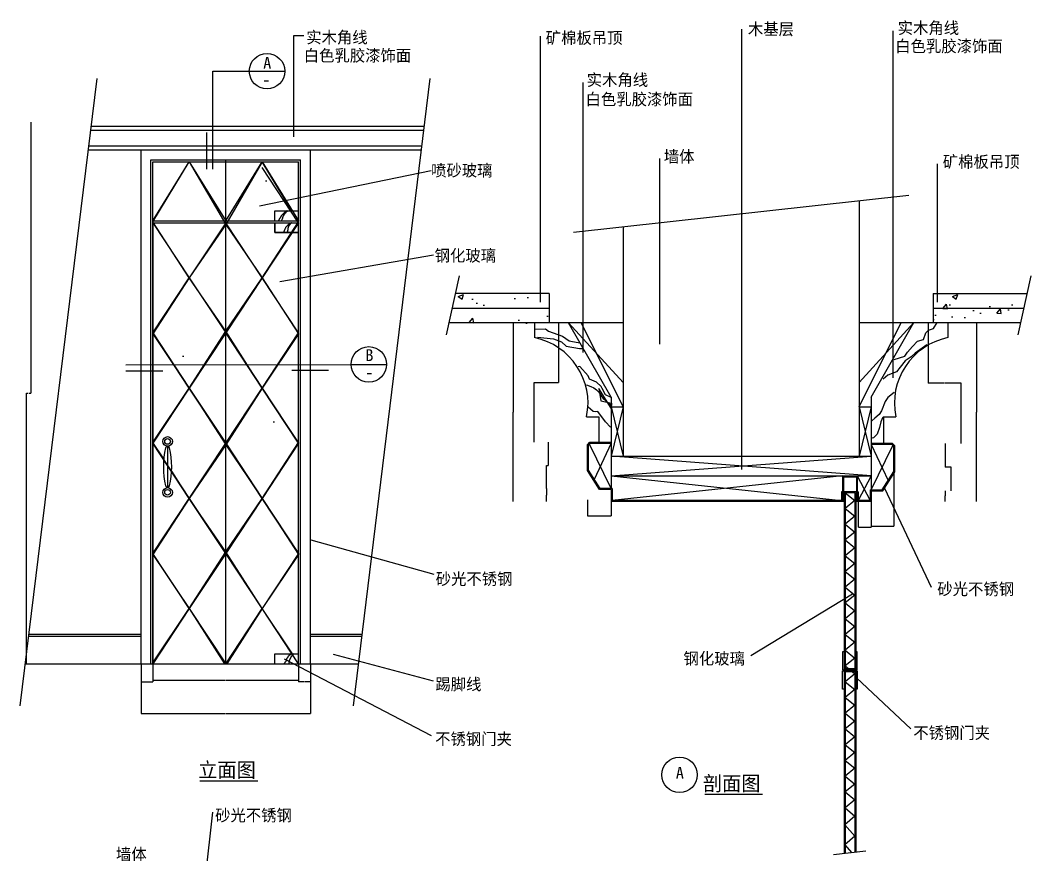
# Model space of a CAD drawing. Header units: metres. Extents: x 80 to 5348, y 323 to 6956.
# Drawn here: x 215 to 5348, y 2718 to 6956 of the extents above; entities that cross this region are included whole.
import ezdxf

# ---------------------------------------------------------------- set-up
doc = ezdxf.new("R2010")
doc.units = ezdxf.units.M
for name, color, linetype in [('2', 2, 'Continuous'), ('3', 3, 'Continuous'), ('4', 4, 'Continuous'), ('7', 7, 'Continuous'), ('BH', 3, 'Continuous'), ('DIM', 3, 'Continuous'), ('TEXT', 3, 'Continuous')]:
    doc.layers.add(name, color=color, linetype=linetype)
doc.dimstyles.get("Standard").update_dxf_attribs({"dimtxt": 2.5, "dimasz": 2.5, "dimexe": 1.25, "dimexo": 0.625, "dimtad": 1, "dimcen": 2.5, "dimazin": 3, "dimtfac": 1, "dimtmove": 0, "dimatfit": 3})

# ---------------------------------------------------------------- blocks, each defined once
blk = doc.blocks.new('BH2')
at = {"layer": 'BH'}
blk.add_lwpolyline([(0, 32), (5, 28), (0, 24), (5, 20), (0, 16), (5, 12), (0, 8), (5, 4), (0, 0)], dxfattribs=at)
blk = doc.blocks.new('*D1')
for p, q in [((269.47, 6438.04), (269.47, 5063.03)), ((246.92, 3688.02), (246.92, 5063.03)), ((247.17, 5063.03), (255.695, 5063.03)), ((260.695, 5063.03), (269.22, 5063.03))]:
    blk.add_line(p, q)
at = {"layer": 'Defpoints'}
for p in [(269.47, 6438.04), (246.92, 5063.03), (246.92, 3688.02)]:
    blk.add_point(p, dxfattribs=at)
at = {"layer": 'DIM', "insert": (258.195, 5063.03), "char_height": 1, "attachment_point": 5}
blk.add_mtext('22,55', dxfattribs=at)
blk = doc.blocks.new('*D13')
for p, q in [((888.69, 3688.02), (888.69, 3605.42)), ((1628.69, 3688.02), (1628.69, 3605.42)), ((888.94, 3605.42), (1257.19, 3605.42)), ((1260.19, 3605.42), (1628.44, 3605.42))]:
    blk.add_line(p, q)
at = {"layer": 'Defpoints'}
for p in [(888.69, 3688.02), (1628.69, 3688.02), (888.69, 3605.42)]:
    blk.add_point(p, dxfattribs=at)
at = {"layer": 'DIM', "insert": (1258.69, 3605.42), "char_height": 1, "attachment_point": 5}
blk.add_mtext('740', dxfattribs=at)
blk = doc.blocks.new('*D14')
for p, q in [((828.69, 3688.02), (828.69, 3436.06)), ((1688.69, 3688.02), (1688.69, 3436.06)), ((828.94, 3436.06), (1257.19, 3436.06)), ((1260.19, 3436.06), (1688.44, 3436.06))]:
    blk.add_line(p, q)
at = {"layer": 'Defpoints'}
for p in [(828.69, 3688.02), (1688.69, 3688.02), (828.69, 3436.06)]:
    blk.add_point(p, dxfattribs=at)
at = {"layer": 'DIM', "insert": (1258.69, 3436.06), "char_height": 1, "attachment_point": 5}
blk.add_mtext('860', dxfattribs=at)
blk = doc.blocks.new('*D15')
for p, q in [((828.69, 3688.02), (828.69, 3595.9)), ((888.69, 3688.02), (888.69, 3595.9)), ((828.94, 3595.9), (857.69, 3595.9)), ((859.69, 3595.9), (888.44, 3595.9))]:
    blk.add_line(p, q)
at = {"layer": 'Defpoints'}
for p in [(828.69, 3688.02), (888.69, 3688.02), (828.69, 3595.9)]:
    blk.add_point(p, dxfattribs=at)
at = {"layer": 'DIM', "insert": (858.69, 3595.9), "char_height": 1, "attachment_point": 5}
blk.add_mtext('60', dxfattribs=at)
blk = doc.blocks.new('*D16')
for p, q in [((1628.69, 3688.02), (1628.69, 3595.9)), ((1688.69, 3688.02), (1688.69, 3595.9)), ((1657.69, 3595.9), (1628.44, 3595.9)), ((1688.94, 3595.9), (1659.69, 3595.9))]:
    blk.add_line(p, q)
at = {"layer": 'Defpoints'}
for p in [(1628.69, 3688.02), (1688.69, 3688.02), (1688.69, 3595.9)]:
    blk.add_point(p, dxfattribs=at)
at = {"layer": 'DIM', "insert": (1658.69, 3595.9), "char_height": 1, "attachment_point": 5}
blk.add_mtext('60', dxfattribs=at)
blk = doc.blocks.new('*D23')
for p, q in [((2948.46, 5419.16), (2948.46, 5116.11)), ((2825.96, 4813.05), (2825.96, 5116.11)), ((2826.21, 5116.11), (2885.71, 5116.11)), ((2888.71, 5116.11), (2948.21, 5116.11))]:
    blk.add_line(p, q)
at = {"layer": 'Defpoints'}
for p in [(2948.46, 5419.16), (2825.96, 5116.11), (2825.96, 4813.05)]:
    blk.add_point(p, dxfattribs=at)
at = {"layer": 'DIM', "insert": (2887.21, 5116.11), "char_height": 1, "attachment_point": 5}
blk.add_mtext('120', dxfattribs=at)
blk = doc.blocks.new('*D24')
for p, q in [((2888.42, 4578.32), (2888.42, 4544.66)), ((2888.17, 4544.66), (2887.92, 4544.66)), ((2888.46, 4544.66), (2888.42, 4544.66)), ((2888.46, 4512.03), (2888.46, 4544.66)), ((2888.71, 4544.66), (2888.96, 4544.66))]:
    blk.add_line(p, q)
at = {"layer": 'Defpoints'}
for p in [(2888.42, 4578.32), (2888.46, 4544.66), (2888.46, 4512.03)]:
    blk.add_point(p, dxfattribs=at)
at = {"layer": 'DIM', "insert": (2888.44, 4543.535), "char_height": 1, "attachment_point": 5}
blk.add_mtext('10', dxfattribs=at)
blk = doc.blocks.new('*D25')
for p, q in [((2896.9, 4813.05), (2896.9, 4695.69)), ((2888.42, 4578.32), (2888.42, 4695.69)), ((2888.67, 4695.69), (2891.66, 4695.69)), ((2893.66, 4695.69), (2896.65, 4695.69))]:
    blk.add_line(p, q)
at = {"layer": 'Defpoints'}
for p in [(2896.9, 4813.05), (2888.42, 4695.69), (2888.42, 4578.32)]:
    blk.add_point(p, dxfattribs=at)
at = {"layer": 'DIM', "insert": (2892.66, 4695.69), "char_height": 1, "attachment_point": 5}
blk.add_mtext('50', dxfattribs=at)
blk = doc.blocks.new('*D26')
for p, q in [((2719.1, 5419.16), (2719.1, 4965.6)), ((2718.85, 4965.6), (2718.6, 4965.6)), ((2719.1, 4512.03), (2719.1, 4965.6)), ((2719.1, 4965.6), (2719.1, 4965.6)), ((2719.35, 4965.6), (2719.6, 4965.6))]:
    blk.add_line(p, q)
at = {"layer": 'Defpoints'}
for p in [(2719.1, 5419.16), (2719.1, 4965.6), (2719.1, 4512.03)]:
    blk.add_point(p, dxfattribs=at)
at = {"layer": 'TEXT', "insert": (2719.1, 4966.725), "char_height": 1, "attachment_point": 5}
blk.add_mtext('180', dxfattribs=at)
blk = doc.blocks.new('*D27')
for p, q in [((3096.93, 4520.69), (3096.93, 4439.92)), ((3216.93, 4520.69), (3216.93, 4439.92)), ((3097.18, 4439.92), (3155.93, 4439.92)), ((3157.93, 4439.92), (3216.68, 4439.92))]:
    blk.add_line(p, q)
at = {"layer": 'Defpoints'}
for p in [(3096.93, 4520.69), (3216.93, 4520.69), (3096.93, 4439.92)]:
    blk.add_point(p, dxfattribs=at)
at = {"layer": 'DIM', "insert": (3156.93, 4439.92), "char_height": 1, "attachment_point": 5}
blk.add_mtext('25', dxfattribs=at)
blk = doc.blocks.new('*D28')
for p, q in [((4651.93, 4792.36), (4651.93, 4387.21)), ((4536.93, 4512.03), (4536.93, 4387.21)), ((4537.18, 4387.21), (4593.43, 4387.21)), ((4595.43, 4387.21), (4651.68, 4387.21))]:
    blk.add_line(p, q)
at = {"layer": 'Defpoints'}
for p in [(4651.93, 4792.36), (4536.93, 4512.03), (4536.93, 4387.21)]:
    blk.add_point(p, dxfattribs=at)
at = {"layer": 'DIM', "insert": (4594.43, 4387.21), "char_height": 1, "attachment_point": 5}
blk.add_mtext('25', dxfattribs=at)
blk = doc.blocks.new('*D29')
for p, q in [((4471.93, 4517.03), (4471.93, 4382.63)), ((4536.93, 4512.03), (4536.93, 4382.63)), ((4472.18, 4382.63), (4503.43, 4382.63)), ((4505.43, 4382.63), (4536.68, 4382.63))]:
    blk.add_line(p, q)
at = {"layer": 'Defpoints'}
for p in [(4471.93, 4517.03), (4536.93, 4512.03), (4471.93, 4382.63)]:
    blk.add_point(p, dxfattribs=at)
at = {"layer": 'DIM', "insert": (4504.43, 4382.63), "char_height": 1, "attachment_point": 5}
blk.add_mtext('15', dxfattribs=at)
blk = doc.blocks.new('*D30')
for p, q in [((5072.14, 5420.95), (5072.14, 4966.49)), ((5071.89, 4966.49), (5071.64, 4966.49)), ((5072.14, 4512.03), (5072.14, 4966.49)), ((5072.14, 4966.49), (5072.14, 4966.49)), ((5072.39, 4966.49), (5072.64, 4966.49))]:
    blk.add_line(p, q)
at = {"layer": 'Defpoints'}
for p in [(5072.14, 5420.95), (5072.14, 4966.49), (5072.14, 4512.03)]:
    blk.add_point(p, dxfattribs=at)
at = {"layer": 'TEXT', "insert": (5072.14, 4967.615), "char_height": 1, "attachment_point": 5}
blk.add_mtext('180', dxfattribs=at)
blk = doc.blocks.new('*D31')
for p, q in [((4826.42, 5420.95), (4826.42, 5113.76)), ((4908.875, 5113.76), (4826.17, 5113.76)), ((4994.58, 5113.76), (4911.875, 5113.76)), ((4994.33, 4806.57), (4994.33, 5113.76))]:
    blk.add_line(p, q)
at = {"layer": 'Defpoints'}
for p in [(4826.42, 5420.95), (4994.33, 5113.76), (4994.33, 4806.57)]:
    blk.add_point(p, dxfattribs=at)
at = {"layer": 'DIM', "insert": (4910.375, 5113.76), "char_height": 1, "attachment_point": 5}
blk.add_mtext('120', dxfattribs=at)
blk = doc.blocks.new('*D32')
for p, q in [((4913.71, 4541.46), (4913.46, 4541.46)), ((4913.96, 4567.03), (4913.96, 4541.46)), ((4913.96, 4512.03), (4913.96, 4541.46)), ((4913.96, 4541.46), (4913.96, 4541.46)), ((4914.21, 4541.46), (4914.46, 4541.46))]:
    blk.add_line(p, q)
at = {"layer": 'Defpoints'}
for p in [(4913.96, 4567.03), (4913.96, 4541.46), (4913.96, 4512.03)]:
    blk.add_point(p, dxfattribs=at)
at = {"layer": 'DIM', "insert": (4913.96, 4542.585), "char_height": 1, "attachment_point": 5}
blk.add_mtext('10', dxfattribs=at)
blk = doc.blocks.new('*D33')
for p, q in [((4913.9, 4806.76), (4913.9, 4686.9)), ((4927.93, 4686.9), (4913.65, 4686.9)), ((4944.21, 4686.9), (4929.93, 4686.9)), ((4943.96, 4567.03), (4943.96, 4686.9))]:
    blk.add_line(p, q)
at = {"layer": 'Defpoints'}
for p in [(4913.9, 4806.76), (4943.96, 4686.9), (4943.96, 4567.03)]:
    blk.add_point(p, dxfattribs=at)
at = {"layer": 'DIM', "insert": (4928.93, 4686.9), "char_height": 1, "attachment_point": 5}
blk.add_mtext('50', dxfattribs=at)

msp = doc.modelspace()

# ---------------------------------------------------------------- hatches: boundary and pattern name
at = {"layer": 'BH'}
h = msp.add_hatch(dxfattribs=at)
h.set_pattern_fill('AR-SAND', scale=25)
h.paths.add_polyline_path([(1073.69, 6238.02), (892.05, 5938.02), (1247.8, 5938.02)])
h = msp.add_hatch(dxfattribs=at)
h.set_pattern_fill('AR-SAND', scale=25)
h.paths.add_polyline_path([(1269.59, 5938.02), (1508.69, 5938.02), (1508.69, 5988.02), (1595.07, 5988.02), (1443.69, 6238.02)])
h = msp.add_hatch(dxfattribs=at)
h.set_pattern_fill('AR-CONC', scale=60)
h.paths.add_polyline_path([(3276.93, 4742.78), (4476.93, 4742.78), (4476.93, 4992.78), (4476.93, 6040.65), (3276.93, 5907.95)])
h = msp.add_hatch(dxfattribs=at)
h.set_pattern_fill('ANSI31', scale=600)
h.paths.add_polyline_path([(4476.93, 6040.65), (3276.93, 5907.95), (3276.93, 4742.78), (4476.93, 4742.78), (4476.93, 4992.78)])
h = msp.add_hatch(dxfattribs=at)
h.set_pattern_fill('AR-SAND', scale=25)
h.paths.add_polyline_path([(1255.98, 5923.92), (1253.6, 5928.02), (891.6, 5928.02), (1073.69, 5648.02)])
h.paths.add_polyline_path([(1508.69, 5928.02), (1263.79, 5928.02), (1261.4, 5923.92), (1443.69, 5648.02), (1593.27, 5878.02), (1508.69, 5878.02)])
h = msp.add_hatch(dxfattribs=at)
h.set_pattern_fill('AR-SAND', scale=25)
h.paths.add_polyline_path([(1073.69, 5648.02), (890.16, 5365.81), (995.09, 5206.99), (1150.09, 5207.27), (1255.84, 5372.34)])
h.paths.add_polyline_path([(1627.23, 5365.81), (1443.69, 5648.02), (1261.55, 5372.34), (1367.04, 5207.67), (1522.94, 5207.96)])
h.paths.add_polyline_path([(1150.09, 5207.27), (995.09, 5206.99), (1073.69, 5088.02)])
h.paths.add_polyline_path([(1367.04, 5207.67), (1443.69, 5088.02), (1522.94, 5207.96)])
h = msp.add_hatch(dxfattribs=at)
h.set_pattern_fill('AR-CONC', scale=1.5)
h.paths.add_polyline_path([(2901.93, 5568.38), (2435.06, 5569.45), (2435.06, 5494.44), (2901.93, 5493.38)])
h.paths.add_polyline_path([(2901.93, 5493.38), (2435.06, 5494.44), (2435.06, 5419.4), (2901.93, 5418.36)])
h = msp.add_hatch(dxfattribs=at)
h.set_pattern_fill('AR-CONC', scale=1.5)
h.paths.add_polyline_path([(4851.93, 5568.38), (5318.8, 5569.45), (5318.8, 5494.44), (4851.93, 5493.38)])
h.paths.add_polyline_path([(4851.93, 5493.38), (5318.8, 5494.44), (5318.8, 5419.4), (4851.93, 5418.36)])
h = msp.add_hatch(dxfattribs=at)
h.set_pattern_fill('AR-SAND', scale=25)
h.paths.add_polyline_path([(1258.69, 4808.02), (1073.69, 5088.02), (888.69, 4808.02), (943.2, 4725.52, -0.04), (953.44, 4784.63, -0.78), (972.83, 4784.63, -0.08), (984.22, 4665.6), (1073.69, 4528.02)])
h.paths.add_polyline_path([(939.71, 4817.5, -1), (987.65, 4817.5, -1)])
h.paths.add_polyline_path([(948.83, 4817.07, -1), (977.43, 4817.07, -1)])
h.paths.add_polyline_path([(1443.69, 5088.02), (1261.55, 4803.7), (1443.69, 4528.02), (1627.23, 4810.24)])
h = msp.add_hatch(dxfattribs=at)
h.set_pattern_fill('AR-SAND', scale=25)
h.paths.add_polyline_path([(1073.69, 4528.02), (890.16, 4245.81), (1073.69, 3968.02), (1255.84, 4252.34)])
h.paths.add_polyline_path([(1443.69, 4528.02), (1261.55, 4252.34), (1443.69, 3968.02), (1627.23, 4245.81)])
h = msp.add_hatch(dxfattribs=at)
h.set_pattern_fill('AR-SAND', scale=25)
h.paths.add_polyline_path([(1264.32, 3688.02), (1508.69, 3688.02), (1508.69, 3738.02), (1598.12, 3738.02), (1443.69, 3968.02)])
h.paths.add_polyline_path([(1253.07, 3688.02), (1073.69, 3968.02), (890.16, 3690.24), (891.6, 3688.02)])

# ---------------------------------------------------------------- linework, layer by layer
at = {"layer": '2'}
for p, q in [((4476.93, 6040.65), (4476.93, 4742.78)), ((3276.93, 5907.95), (3276.93, 4742.78)), ((3276.93, 4742.78), (4476.93, 4742.78)), ((240.88, 3688.02), (1933.48, 3688.02))]:
    msp.add_line(p, q, dxfattribs=at)
at = {"layer": '3'}
for p, q in [((573.08, 6398.02), (2265.67, 6398.02)), ((563.27, 6318.02), (2255.87, 6318.02)), ((888.69, 3688.02), (888.69, 6238.02)), ((888.69, 6238.02), (1628.69, 6238.02)), ((888.69, 5938.02), (1073.69, 6238.02)), ((1073.69, 6238.02), (1258.69, 5938.02)), ((1258.69, 5938.02), (1443.69, 6238.02)), ((1443.69, 6238.02), (1628.69, 5938.02)), ((1628.69, 3688.02), (1628.69, 6238.02)), ((1536.51, 5954.97), (1535.12, 5953.58)), ((1537.21, 5956.36), (1536.51, 5954.97)), ((1537.9, 5957.75), (1537.21, 5956.36)), ((1539.3, 5959.14), (1537.9, 5957.75)), ((1540.69, 5961.22), (1539.3, 5960.53)), ((1539.3, 5960.53), (1539.3, 5959.14)), ((1542.08, 5963.31), (1540.69, 5962.61)), ((1540.69, 5962.61), (1540.69, 5961.22)), ((1542.77, 5964.7), (1542.08, 5963.31)), ((1544.17, 5966.09), (1542.77, 5964.7)), ((1545.56, 5967.48), (1544.17, 5966.09)), ((1546.95, 5968.87), (1545.56, 5967.48)), ((1547.64, 5970.26), (1546.95, 5968.87)), ((1549.04, 5971.65), (1547.64, 5970.26)), ((1548.34, 5956.36), (1547.64, 5954.97)), ((1547.64, 5954.97), (1547.64, 5952.19)), ((1549.04, 5957.75), (1548.34, 5956.36)), ((1550.43, 5972.34), (1549.04, 5971.65)), ((1550.43, 5960.53), (1549.04, 5959.14)), ((1549.04, 5959.14), (1549.04, 5957.75)), ((1551.12, 5973.73), (1550.43, 5972.34)), ((1551.12, 5961.92), (1550.43, 5960.53)), ((1552.51, 5974.43), (1551.12, 5973.73)), ((1551.82, 5963.31), (1551.12, 5961.92)), ((1552.51, 5964.7), (1551.82, 5963.31)), ((1553.91, 5975.82), (1552.51, 5974.43)), ((1553.21, 5966.09), (1552.51, 5964.7)), ((1554.6, 5968.17), (1553.21, 5966.09)), ((1554.6, 5977.21), (1553.91, 5975.82)), ((1555.99, 5977.21), (1554.6, 5977.21)), ((1555.3, 5969.56), (1554.6, 5968.17)), ((1555.99, 5970.95), (1555.3, 5969.56)), ((1557.38, 5978.6), (1555.99, 5978.6)), ((1555.99, 5978.6), (1555.99, 5977.21)), ((1557.38, 5971.65), (1555.99, 5970.95)), ((1558.78, 5980.68), (1557.38, 5979.99)), ((1557.38, 5979.99), (1557.38, 5978.6)), ((1558.08, 5973.04), (1557.38, 5971.65)), ((1558.78, 5974.43), (1558.08, 5973.04)), ((1560.17, 5982.07), (1558.78, 5980.68)), ((1560.17, 5975.82), (1558.78, 5974.43)), ((1561.56, 5983.46), (1560.17, 5982.07)), ((1561.56, 5977.21), (1560.17, 5977.21)), ((1560.17, 5977.21), (1560.17, 5975.82)), ((1562.95, 5984.16), (1561.56, 5983.46)), ((1562.95, 5979.29), (1561.56, 5978.6)), ((1561.56, 5978.6), (1561.56, 5977.21)), ((1563.65, 5985.55), (1562.95, 5984.16)), ((1564.34, 5979.99), (1562.95, 5979.29)), ((1565.04, 5986.24), (1563.65, 5985.55)), ((1565.04, 5981.38), (1564.34, 5979.99)), ((1568.6, 5988.02), (1565.04, 5986.24)), ((1565.73, 5982.77), (1565.04, 5981.38)), ((1567.13, 5982.77), (1565.73, 5982.77)), ((1567.82, 5987.63), (1566.43, 5986.94)), ((1567.82, 5984.16), (1567.13, 5982.77)), ((1575.56, 5988.02), (1567.82, 5984.16)), ((1569.21, 5984.85), (1567.82, 5984.16)), ((1574.78, 5987.63), (1573.39, 5986.94)), ((888.69, 5928.02), (888.69, 3688.02)), ((1526.77, 5938.98), (1525.81, 5938.02)), ((1528.16, 5941.07), (1526.77, 5940.37)), ((1526.77, 5940.37), (1526.77, 5938.98)), ((1528.86, 5942.46), (1528.16, 5941.07)), ((1529.55, 5943.85), (1528.86, 5942.46)), ((1530.95, 5945.93), (1529.55, 5945.24)), ((1529.55, 5945.24), (1529.55, 5943.85)), ((1532.34, 5948.02), (1530.95, 5947.32)), ((1530.95, 5947.32), (1530.95, 5945.93)), ((1533.73, 5950.1), (1532.34, 5949.41)), ((1532.34, 5949.41), (1532.34, 5948.02)), ((1535.12, 5952.19), (1533.73, 5951.49)), ((1533.73, 5951.49), (1533.73, 5950.1)), ((1535.12, 5953.58), (1535.12, 5952.19)), ((1543.47, 5942.46), (1542.08, 5939.68)), ((1542.08, 5939.68), (1542.08, 5938.02)), ((1544.17, 5945.24), (1543.47, 5943.85)), ((1543.47, 5943.85), (1543.47, 5942.46)), ((1544.86, 5946.63), (1544.17, 5945.24)), ((1545.56, 5948.02), (1544.86, 5946.63)), ((1546.25, 5949.41), (1545.56, 5948.02)), ((1546.95, 5950.8), (1546.25, 5949.41)), ((1547.64, 5952.19), (1546.95, 5950.8)), ((1562.95, 5903.54), (1562.26, 5902.15)), ((1564.34, 5905.62), (1562.95, 5903.54)), ((1565.73, 5906.32), (1564.34, 5905.62)), ((1567.13, 5908.4), (1565.73, 5906.32)), ((1568.52, 5909.1), (1567.13, 5908.4)), ((1569.21, 5910.49), (1568.52, 5909.1)), ((1570.6, 5911.88), (1569.21, 5910.49)), ((1571.3, 5913.27), (1570.6, 5911.88)), ((1572.69, 5914.66), (1571.3, 5913.27)), ((1574.08, 5914.66), (1572.69, 5914.66)), ((1575.47, 5917.44), (1574.08, 5916.05)), ((1574.08, 5916.05), (1574.08, 5914.66)), ((1576.87, 5917.44), (1575.47, 5917.44)), ((1576.17, 5904.93), (1575.47, 5903.54)), ((1575.47, 5903.54), (1575.47, 5902.15)), ((1576.87, 5906.32), (1576.17, 5904.93)), ((1577.56, 5919.52), (1576.87, 5917.44)), ((1578.26, 5909.1), (1576.87, 5907.71)), ((1576.87, 5907.71), (1576.87, 5906.32)), ((1578.95, 5920.22), (1577.56, 5919.52)), ((1579.65, 5911.88), (1578.26, 5910.49)), ((1578.26, 5910.49), (1578.26, 5909.1)), ((1579.65, 5921.61), (1578.95, 5920.22)), ((1581.04, 5921.61), (1579.65, 5921.61)), ((1580.35, 5913.27), (1579.65, 5911.88)), ((1581.04, 5914.66), (1580.35, 5913.27)), ((1582.43, 5923), (1581.04, 5921.61)), ((1582.43, 5916.05), (1581.04, 5914.66)), ((1583.82, 5923.69), (1582.43, 5923)), ((1583.82, 5917.44), (1582.43, 5917.44)), ((1582.43, 5917.44), (1582.43, 5916.05)), ((1584.52, 5925.08), (1583.82, 5923.69)), ((1585.22, 5920.22), (1583.82, 5918.83)), ((1583.82, 5918.83), (1583.82, 5917.44)), ((1585.91, 5925.78), (1584.52, 5925.08)), ((1586.61, 5922.3), (1585.22, 5921.61)), ((1585.22, 5921.61), (1585.22, 5920.22)), ((1587.41, 5928.02), (1585.91, 5925.78)), ((1588, 5923), (1586.61, 5922.3)), ((1589.39, 5924.39), (1588, 5924.39)), ((1588, 5924.39), (1588, 5923)), ((1590.09, 5925.78), (1589.39, 5924.39)), ((1591.48, 5925.78), (1590.09, 5925.78)), ((1592.17, 5927.17), (1591.48, 5925.78)), ((1593.89, 5928.02), (1592.17, 5927.17)), ((1553.91, 5879.91), (1553.21, 5878.52)), ((1553.21, 5878.52), (1553.21, 5878.02)), ((1554.6, 5882.69), (1553.91, 5881.3)), ((1553.91, 5881.3), (1553.91, 5879.91)), ((1555.3, 5885.47), (1554.6, 5884.08)), ((1554.6, 5884.08), (1554.6, 5882.69)), ((1555.99, 5886.86), (1555.3, 5885.47)), ((1557.38, 5889.64), (1555.99, 5888.25)), ((1555.99, 5888.25), (1555.99, 5886.86)), ((1558.08, 5893.81), (1557.38, 5892.42)), ((1557.38, 5892.42), (1557.38, 5889.64)), ((1558.78, 5895.2), (1558.08, 5893.81)), ((1560.17, 5897.98), (1558.78, 5895.2)), ((1561.56, 5900.76), (1560.17, 5899.37)), ((1560.17, 5899.37), (1560.17, 5897.98)), ((1562.26, 5902.15), (1561.56, 5900.76)), ((1572, 5882.69), (1571.3, 5881.3)), ((1571.3, 5881.3), (1571.3, 5878.02)), ((1572.69, 5885.47), (1572, 5884.08)), ((1572, 5884.08), (1572, 5882.69)), ((1573.39, 5889.64), (1572.69, 5888.25)), ((1572.69, 5888.25), (1572.69, 5885.47)), ((1574.08, 5893.81), (1573.39, 5892.42)), ((1573.39, 5892.42), (1573.39, 5889.64)), ((1575.47, 5902.15), (1574.08, 5900.76)), ((1574.08, 5900.76), (1574.08, 5893.81)), ((1628.69, 3738.02), (1628.69, 5878.02)), ((3000.15, 5419.16), (3276.93, 5116.09)), ((3276.93, 4992.78), (3065.28, 5418.45)), ((4754.6, 5420.95), (4476.93, 5116.09)), ((4476.93, 4992.78), (4689.83, 5420.95)), ((3216.93, 4992.78), (3276.93, 4742.78)), ((3276.93, 4992.78), (3216.93, 4742.78)), ((4476.93, 4992.78), (4536.93, 4742.78)), ((4536.93, 4992.78), (4476.93, 4742.78)), ((963.13, 4792.18), (963.13, 4583.75)), ((3216.89, 4578.32), (3106.52, 4803.26)), ((3216.93, 4808.32), (3130.94, 4624.36)), ((4536.93, 4802.04), (4622.92, 4618.08)), ((4536.97, 4572.03), (4647.34, 4796.97)), ((3216.93, 4642.78), (4536.93, 4742.78)), ((4536.93, 4642.78), (3216.93, 4742.78)), ((3216.93, 4642.78), (4386.93, 4517.03)), ((4391.93, 4642.78), (3221.93, 4517.03)), ((1073.69, 3968.02), (1258.69, 3688.02)), ((1258.69, 3688.02), (1443.69, 3968.02)), ((259.27, 3828.02), (828.69, 3828.02)), ((1688.69, 3828.02), (1951.86, 3828.02)), ((1560.17, 3696.87), (1559.5, 3695.54)), ((1561.51, 3698.21), (1560.17, 3696.87)), ((1562.51, 3698.88), (1561.51, 3698.21)), ((1563.51, 3700.21), (1562.51, 3698.88)), ((1564.18, 3701.54), (1563.51, 3700.21)), ((1564.84, 3702.88), (1564.18, 3701.54)), ((1565.51, 3705.55), (1564.84, 3702.88)), ((1566.18, 3706.88), (1565.51, 3705.55)), ((1566.51, 3708.22), (1566.18, 3706.88)), ((1566.85, 3709.55), (1566.51, 3708.22)), ((1567.18, 3710.88), (1566.85, 3709.55)), ((1567.85, 3712.22), (1567.18, 3710.88)), ((1568.18, 3713.55), (1567.85, 3712.22)), ((1569.19, 3714.89), (1568.18, 3713.55)), ((1569.85, 3715.89), (1569.19, 3714.89)), ((1570.86, 3716.89), (1569.85, 3715.89)), ((1571.52, 3717.89), (1570.86, 3716.89)), ((1572.19, 3718.89), (1571.52, 3717.89)), ((1572.86, 3720.22), (1572.19, 3718.89)), ((1573.53, 3721.56), (1572.86, 3720.22)), ((1574.19, 3722.56), (1573.53, 3721.56)), ((1574.86, 3724.23), (1574.19, 3722.56)), ((1576.2, 3725.56), (1574.86, 3724.23)), ((1576.87, 3726.56), (1576.2, 3725.56)), ((1577.87, 3727.56), (1576.87, 3726.56)), ((1578.87, 3728.23), (1577.87, 3727.56)), ((1579.87, 3729.23), (1578.87, 3728.23)), ((1580.87, 3729.56), (1579.87, 3729.23)), ((1580.87, 3700.88), (1580.54, 3699.54)), ((1580.54, 3699.54), (1580.54, 3694.21)), ((1581.54, 3730.56), (1580.87, 3729.56)), ((1581.21, 3701.88), (1580.87, 3700.88)), ((1581.54, 3704.88), (1581.21, 3703.88)), ((1581.21, 3703.88), (1581.21, 3701.88)), ((1582.88, 3731.23), (1581.54, 3730.56)), ((1581.87, 3706.21), (1581.54, 3704.88)), ((1582.54, 3707.55), (1581.87, 3706.21)), ((1583.21, 3708.88), (1582.54, 3707.55)), ((1583.54, 3732.23), (1582.88, 3731.23)), ((1583.88, 3710.22), (1583.21, 3708.88)), ((1584.55, 3732.56), (1583.54, 3732.23)), ((1584.21, 3711.55), (1583.88, 3710.22)), ((1584.55, 3712.55), (1584.21, 3711.55)), ((1585.55, 3733.23), (1584.55, 3732.56)), ((1585.55, 3713.89), (1584.55, 3713.55)), ((1584.55, 3713.55), (1584.55, 3712.55)), ((1586.88, 3733.9), (1585.55, 3733.23)), ((1586.55, 3715.22), (1585.55, 3713.89)), ((1586.88, 3716.55), (1586.55, 3715.22)), ((1587.89, 3734.57), (1586.88, 3733.9)), ((1587.89, 3717.89), (1586.88, 3716.55)), ((1588.89, 3735.57), (1587.89, 3734.57)), ((1588.55, 3719.22), (1587.89, 3717.89)), ((1588.89, 3720.56), (1588.55, 3719.22)), ((1590.22, 3735.9), (1588.89, 3735.57)), ((1589.55, 3721.56), (1588.89, 3720.56)), ((1589.89, 3722.56), (1589.55, 3721.56)), ((1590.89, 3723.23), (1589.89, 3722.56)), ((1593.41, 3738.02), (1590.22, 3735.9)), ((1591.22, 3724.56), (1590.89, 3723.23)), ((1592.23, 3725.56), (1591.22, 3724.56)), ((1592.56, 3726.56), (1592.23, 3725.56)), ((1593.9, 3727.23), (1592.56, 3726.56)), ((1595.23, 3729.23), (1593.9, 3727.23)), ((1596.23, 3729.9), (1595.23, 3729.23)), ((1596.57, 3731.23), (1596.23, 3729.9)), ((1597.23, 3732.23), (1596.57, 3731.23)), ((1597.9, 3733.23), (1597.23, 3732.23)), ((1598.9, 3733.9), (1597.9, 3733.23)), ((1599.57, 3734.9), (1598.9, 3733.9)), ((1600.57, 3735.9), (1599.57, 3734.9)), ((1601.91, 3736.9), (1600.57, 3735.9)), ((1605.27, 3738.02), (1601.91, 3736.9)), ((888.69, 3688.02), (1508.69, 3688.02)), ((1555.83, 3688.87), (1554.98, 3688.02)), ((1556.16, 3689.87), (1555.83, 3688.87)), ((1556.83, 3690.87), (1556.16, 3689.87)), ((1557.5, 3692.2), (1556.83, 3690.87)), ((1558.17, 3693.54), (1557.5, 3692.2)), ((1558.83, 3694.54), (1558.17, 3693.54)), ((1559.5, 3695.54), (1558.83, 3694.54)), ((1579.2, 3689.2), (1578.81, 3688.02)), ((1579.87, 3691.2), (1579.2, 3690.2)), ((1579.2, 3690.2), (1579.2, 3689.2)), ((1580.54, 3694.21), (1579.87, 3692.2)), ((1579.87, 3692.2), (1579.87, 3691.2)), ((4404.43, 2957.03), (4454.62, 2913.84)), ((4454.62, 2913.84), (4404.21, 2870.05)), ((4404.21, 2870.05), (4454.43, 2812.03)), ((4454.43, 2812.03), (4404.02, 2768.24)), ((4345.24, 2719.51), (4510.4, 2737.58)), ((4404.21, 2768.86), (4438.14, 2729.67))]:
    msp.add_line(p, q, dxfattribs=at)
for points in [[(1073.69, 5648.02), (888.69, 5932.49), (1073.69, 6238.02), (1258.69, 5919.25), (1073.69, 5648.02)], [(1595.07, 5988.02), (1443.69, 6238.02), (1258.69, 5919.25), (1443.69, 5648.02)], [(1628.69, 4248.02), (1443.69, 4528.02), (1258.69, 4248.02), (1073.69, 4528.02), (888.69, 4808.02), (1073.69, 5088.02), (1258.69, 5368.02), (1443.69, 5088.02), (1628.69, 4808.02), (1443.69, 4528.02), (1258.69, 4808.02), (1073.69, 5088.02), (888.69, 5368.02), (1073.69, 5648.02), (1258.69, 5368.02), (1443.69, 5648.02), (1628.69, 5928.02), (1443.69, 6208.02)], [(1628.69, 5928.02), (1443.69, 5648.02), (1258.69, 5928.02), (1073.69, 5648.02), (888.69, 5368.02), (1073.69, 5088.02), (1258.69, 4808.02), (1443.69, 5088.02), (1628.69, 5368.02), (1443.69, 5648.02), (1258.69, 5368.02), (1073.69, 5088.02), (888.69, 4808.02), (1073.69, 4528.02), (1258.69, 4808.02), (1443.69, 4528.02), (1628.69, 4248.02), (1443.69, 3968.02)], [(888.69, 5928.02), (1073.69, 5648.02), (1258.69, 5368.02)], [(1443.69, 5648.02), (1628.69, 5932.49)], [(1073.69, 5648.02), (888.69, 5363.56), (1073.69, 5088.02), (1258.69, 5376.8), (1073.69, 5648.02)], [(1443.69, 5648.02), (1628.69, 5363.56), (1443.69, 5088.02), (1258.69, 5376.8), (1443.69, 5648.02)], [(1628.69, 3688.02), (1443.69, 3968.02), (1258.69, 4248.02), (1073.69, 3968.02), (888.69, 3688.02), (1073.69, 3968.02), (888.69, 4248.02), (1073.69, 4528.02), (1258.69, 4248.02), (1443.69, 4528.02), (1628.69, 4808.02), (1443.69, 5088.02), (1258.69, 5368.02)], [(943.47, 4728.25), (888.69, 4812.49), (1073.69, 5088.02), (1258.69, 4799.25), (1073.69, 4528.02)], [(1443.69, 4528.02), (1628.69, 4812.49), (1443.69, 5088.02), (1258.69, 4799.25), (1443.69, 4528.02)], [(1073.69, 4528.02), (984.22, 4665.6)], [(1073.69, 4528.02), (888.69, 4243.56), (1073.69, 3968.02), (1258.69, 4256.8), (1073.69, 4528.02)], [(1443.69, 4528.02), (1628.69, 4243.56), (1443.69, 3968.02), (1258.69, 4256.8), (1443.69, 4528.02)], [(891.6, 3688.02), (888.69, 3692.49), (1073.69, 3968.02), (1253.07, 3688.02)], [(1598.12, 3738.02), (1443.69, 3968.02), (1264.32, 3688.02)]]:
    msp.add_lwpolyline(points, dxfattribs=at)
msp.add_lwpolyline([(972.83, 4591.3, 0.12), (972.83, 4784.63, 0.78), (953.44, 4784.63, 0.12), (953.44, 4591.3, 0.78)], format="xyb", close=True, dxfattribs=at)
for centre, radius in [((963.68, 4817.5), 23.97), ((963.13, 4817.07), 14.3), ((963.68, 4558.54), 23.97), ((963.13, 4558.86), 14.3)]:
    msp.add_circle(centre, radius, dxfattribs=at)
at = {"layer": '4'}
for p, q in [((575.53, 6418.02), (2268.13, 6418.02)), ((560.82, 6298.02), (2253.42, 6298.02)), ((828.69, 3688.02), (828.69, 6298.02)), ((1688.69, 3688.02), (1688.69, 6298.02)), ((1508.69, 5988.02), (1628.69, 5988.02)), ((1508.69, 5938.02), (1508.69, 5988.02)), ((1508.69, 5928.02), (1508.69, 5878.02)), ((1508.69, 5878.02), (1628.69, 5878.02)), ((2901.93, 5568.38), (2424.59, 5568.38)), ((2901.93, 5568.38), (2901.93, 5419.16)), ((4851.93, 5568.38), (5328.34, 5568.38)), ((4851.93, 5568.38), (4851.93, 5420.95)), ((2408.29, 5493.77), (2901.93, 5493.77)), ((4851.93, 5493.77), (5312.05, 5493.77)), ((3276.93, 5419.16), (2392, 5419.16)), ((2826.93, 5419.16), (2826.93, 5344.48)), ((3216.93, 5042.78), (3000.3, 5419.16)), ((4475.73, 5420.95), (5296.14, 5420.95)), ((4536.93, 5042.78), (4754.6, 5420.95)), ((4926.93, 5420.95), (4926.93, 5344.48)), ((3216.93, 5042.78), (3216.93, 4578.17)), ((4536.93, 5042.78), (4536.93, 4572.03)), ((3216.93, 4992.78), (3276.93, 4992.78)), ((4476.93, 4992.78), (4476.93, 4742.78)), ((4476.93, 4992.78), (4536.93, 4992.78)), ((4536.93, 4992.78), (4536.93, 4742.78)), ((3091.93, 4942.93), (3154.43, 4942.93)), ((3154.43, 4942.93), (3154.43, 4813.05)), ((4599.43, 4943.05), (4599.43, 4806.76)), ((4599.43, 4942.65), (4661.93, 4942.93)), ((4536.93, 4807.04), (4536.93, 4572.03)), ((3216.93, 4742.78), (3276.93, 4742.78)), ((4476.93, 4742.78), (4536.93, 4742.78)), ((3216.93, 4642.78), (4536.93, 4642.78)), ((3216.89, 4537.09), (3216.93, 4537.01)), ((259.27, 3838.02), (828.69, 3838.02)), ((1688.69, 3838.02), (1951.86, 3838.02)), ((1508.69, 3738.02), (1628.69, 3738.02)), ((1508.69, 3688.02), (1508.69, 3738.02))]:
    msp.add_line(p, q, dxfattribs=at)
for centre, start, end in [((2758.52, 5011.12), 348.44, 78.4), ((4995.34, 5011.12), 101.6, 191.56)]:
    msp.add_arc(centre, 340.31, start, end, dxfattribs=at)
at = {"layer": '7'}
for p, q in [((878.69, 3688.02), (878.69, 6248.02)), ((878.69, 6248.02), (1638.69, 6248.02)), ((1258.69, 3688.02), (1258.69, 6248.02)), ((1638.69, 3688.02), (1638.69, 6248.02)), ((888.69, 5938.02), (1628.69, 5938.02)), ((888.69, 5928.02), (1628.69, 5928.02)), ((1508.69, 5878.02), (1508.69, 5928.02)), ((1628.69, 5878.02), (1508.69, 5878.02)), ((4391.93, 4642.78), (4391.93, 4517.03)), ((4396.93, 4637.78), (4396.93, 4512.03)), ((4396.93, 4637.78), (4461.93, 4637.78)), ((4461.93, 4637.78), (4461.93, 4512.03)), ((4466.93, 4642.78), (4466.93, 4517.03)), ((3216.93, 4573.32), (3216.93, 4512.03)), ((3221.93, 4578.18), (3221.93, 4517.03)), ((4531.93, 4572.06), (4531.93, 4517.03)), ((4386.93, 4562.03), (4386.93, 4517.03)), ((4391.93, 4562.03), (4386.93, 4562.03)), ((4399.43, 4562.03), (4399.43, 3656.88)), ((4459.43, 4562.03), (4399.43, 4562.03)), ((4404.43, 4557.03), (4404.43, 3661.88)), ((4454.43, 4557.03), (4404.43, 4557.03)), ((4454.43, 4557.03), (4454.43, 3661.88)), ((4459.43, 4562.03), (4459.43, 3656.88)), ((4471.93, 4562.03), (4466.93, 4562.03)), ((4471.93, 4562.03), (4471.93, 4517.03)), ((4536.93, 4567.03), (4536.93, 4512.03)), ((4396.93, 4512.03), (3216.93, 4512.03)), ((4391.93, 4517.03), (3221.93, 4517.03)), ((4536.93, 4512.03), (4461.93, 4512.03)), ((4531.93, 4517.03), (4466.93, 4517.03)), ((1508.69, 3688.02), (1508.69, 3738.02)), ((4459.43, 3656.88), (4399.43, 3656.88)), ((4399.43, 3651.88), (4399.43, 2725.44)), ((4399.43, 3651.88), (4399.43, 3571.95)), ((4459.43, 3651.88), (4399.43, 3651.88)), ((4454.43, 3661.88), (4404.43, 3661.88)), ((4404.43, 3646.88), (4404.43, 2725.98)), ((4454.43, 3646.88), (4404.43, 3646.88)), ((4454.43, 3646.88), (4454.43, 2731.45)), ((4459.43, 3651.88), (4459.43, 2732)), ((4459.43, 3651.88), (4459.43, 3583.64))]:
    msp.add_line(p, q, dxfattribs=at)
for points in [[(3216.93, 4573.32), (3157.19, 4573.06), (3096.93, 4669.22), (3096.93, 4800.72), (3109.02, 4812.86), (3216.95, 4813.33)], [(3221.93, 4578.18), (3159.95, 4578.07), (3101.93, 4670.65), (3101.93, 4798.65), (3111.1, 4807.86), (3216.97, 4808.33)], [(4531.93, 4572.06), (4593.91, 4571.79), (4651.93, 4664.37), (4651.93, 4792.36), (4642.76, 4801.58), (4536.89, 4802.04)], [(4536.93, 4567.03), (4596.67, 4566.77), (4656.93, 4662.93), (4656.93, 4794.43), (4644.84, 4806.57), (4536.91, 4807.04)], [(4399.43, 3749.27), (4391.95, 3749.27), (4391.95, 3656.88), (4466.91, 3656.88), (4466.91, 3749.27), (4459.43, 3749.27)], [(4399.43, 3559.48), (4391.95, 3559.48), (4391.95, 3651.88), (4466.91, 3651.88), (4466.91, 3559.48), (4459.43, 3559.48)]]:
    msp.add_lwpolyline(points, dxfattribs=at)
at = {"layer": 'BH'}
for p, q in [((214.72, 3474.61), (605.32, 6661.05)), ((1907.32, 3474.61), (2297.92, 6661.05)), ((3025.32, 5880.13), (4729.22, 6068.55)), ((2444.33, 5658.75), (2378.71, 5358.32)), ((5348.08, 5658.75), (5282.46, 5358.32))]:
    msp.add_line(p, q, dxfattribs=at)
for points in [[(4654.31, 5233.5), (4707.81, 5249.76), (4721.76, 5270.67), (4747.34, 5298.55), (4772.93, 5326.43), (4803.16, 5335.72), (4814.79, 5368.25), (4828.75, 5382.19), (4854.33, 5391.48), (4872.94, 5421.69)], [(2830.99, 5387.12), (2883.12, 5388.86), (2898.76, 5376.71), (2970, 5352.41), (3003.01, 5328.11), (3011.7, 5326.38), (3056.88, 5317.7), (3058.61, 5314.23)], [(2843.16, 5347.2), (2923.08, 5338.53), (2964.79, 5322.9), (2987.37, 5300.34), (3055.14, 5289.93), (3069.04, 5289.93)], [(4819.44, 5307.85), (4761.3, 5266.03), (4740.37, 5247.44), (4710.13, 5226.53), (4684.55, 5194.01), (4665.94, 5170.77), (4621.75, 5154.51), (4598.49, 5133.6)], [(3216.73, 5039.99), (3187.2, 5053.87), (3171.56, 5086.85), (3166.34, 5095.53), (3142.02, 5118.09), (3107.27, 5133.71), (3100.32, 5151.07), (3056.88, 5197.93), (3048.19, 5196.2)], [(3091.63, 5104.21), (3091.63, 5104.21), (3112.53, 5097.06), (3128.86, 5088.86), (3141.41, 5079.94), (3150.98, 5070.63), (3158.37, 5061.26), (3164.38, 5052.16), (3169.82, 5043.65), (3175.47, 5036.08), (3181.93, 5029.65), (3188.94, 5024.07), (3196.04, 5018.96), (3202.78, 5013.9), (3208.68, 5008.49), (3213.28, 5002.34), (3216.12, 4995.03), (3216.73, 4986.18), (3154.18, 5086.85), (3164.61, 5022.63), (3218.47, 5012.22), (3216.73, 4986.18)], [(4654.31, 5066.23), (4621.75, 5040.67), (4607.8, 5019.76), (4589.19, 4973.3), (4577.56, 4954.71), (4556.63, 4936.13), (4540.35, 4922.19)], [(3213.5, 4890.06), (3187.43, 4916.1), (3149.21, 4969.91), (3137.04, 4968.17), (3124.88, 4969.91), (3100.56, 4990.73)], [(4596.17, 4940.77), (4586.87, 4917.54), (4579.89, 4887.34), (4568.26, 4854.81), (4549.65, 4836.23), (4535.7, 4831.58)], [(4404.43, 3917.03), (4454.43, 3877.03), (4404.43, 3837.03), (4454.43, 3797.03), (4404.43, 3757.03), (4454.43, 3717.03), (4404.43, 3677.03), (4423.38, 3661.88)], [(4442.13, 3646.88), (4454.43, 3637.03), (4404.43, 3597.03)], [(4404.43, 3277.03), (4454.43, 3237.03), (4404.43, 3197.03), (4454.43, 3157.03), (4404.43, 3117.03), (4454.43, 3077.03), (4404.43, 3037.03), (4454.43, 2997.03), (4404.43, 2957.03)]]:
    msp.add_lwpolyline(points, dxfattribs=at)
at = {"layer": 'DIM'}
for p, q in [((752.07, 5206.54), (1895.71, 5208.64)), ((4466.93, 4642.78), (4531.93, 4517.03)), ((4536.93, 4642.78), (4471.93, 4517.03))]:
    msp.add_line(p, q, dxfattribs=at)
for points in [[(1193.99, 6200.34), (1193.99, 6697.47), (1378.44, 6697.47), (1558.44, 6697.47)], [(1163, 6199.77), (1163, 6386.38)], [(1895.71, 5208.64), (2075.71, 5208.64)], [(752.01, 5175.99), (938.65, 5175.99)], [(1593.65, 5178.43), (1780.29, 5178.43)]]:
    msp.add_lwpolyline(points, dxfattribs=at)
for centre in [(1468.44, 6697.47), (1985.71, 5208.64)]:
    msp.add_circle(centre, 90, dxfattribs=at)
at = {"layer": 'TEXT'}
for p, q in [((1127.91, 3094.35), (1421.79, 3094.35)), ((3691.64, 3025.65), (3985.51, 3025.65))]:
    msp.add_line(p, q, dxfattribs=at)
msp.add_circle((3563.86, 3123.91), 90, dxfattribs=at)

# ---------------------------------------------------------------- block references
at = {"layer": '3', "xscale": 10, "yscale": 10, "zscale": 10}
for p in [(4404.43, 4237.03), (4404.43, 3917.03), (4404.43, 3277.03)]:
    msp.add_blockref('BH2', p, dxfattribs=at)

# ---------------------------------------------------------------- texts
at = {"layer": 'DIM'}
for s, p in [('木基层', (3911.32, 6881.71)), ('实木角线', (4671.9, 6887.18)), ('实木角线', (1667.37, 6839.54)), ('矿棉板吊顶', (2884.09, 6836.98)), ('白色乳胶漆饰面', (4659.56, 6794.88)), ('白色乳胶漆饰面', (1655.04, 6747.25)), ('A', (1449.21, 6710.14)), ('实木角线', (3092.27, 6623.39)), ('-', (1444.21, 6624.74)), ('白色乳胶漆饰面', (3086.39, 6525.17)), ('墙体', (3483.9, 6234.24)), ('矿棉板吊顶', (4901, 6207.93)), ('喷砂玻璃', (2301.78, 6163.7)), ('钢化玻璃', (2319.89, 5731.24)), ('B', (1968.04, 5225.56)), ('-', (1968.35, 5138.13)), ('砂光不锈钢', (2325.23, 4089.13)), ('砂光不锈钢', (4873.3, 4037.72)), ('钢化玻璃', (3583.78, 3684.79)), ('踢脚线', (2323.58, 3554.27)), ('不锈钢门夹', (2322.56, 3276.14)), ('不锈钢门夹', (4751.1, 3307.15)), ('A', (3545.05, 3104.29)), ('砂光不锈钢', (1204.7, 2888.55)), ('墙体', (701.32, 2691.12))]:
    msp.add_text(s, height=60, dxfattribs=at).set_placement(p)
at = {"layer": 'TEXT'}
for s, p in [('立面图', (1118.72, 3111.54)), ('剖面图', (3682.44, 3042.84))]:
    msp.add_text(s, height=75, dxfattribs=at).set_placement(p)

# ---------------------------------------------------------------- dimensions: what is measured, and where the dimension line sits
at = {"layer": 'DIM'}
for base, p1, p2, picture, middle in [((246.92, 5063.03), (246.92, 3688.02), (269.47, 6438.04), '*D1', (258.195, 5063.03)), ((828.69, 3436.06), (828.69, 3688.02), (1688.69, 3688.02), '*D14', (1258.69, 3436.06))]:
    dim = msp.add_linear_dim(base=base, p1=p1, p2=p2, dimstyle='Standard', dxfattribs=at)
    dim.commit()
    dim.dimension.update_dxf_attribs({"geometry": picture, "text_midpoint": middle})
for base, p1, p2, text, picture, middle in [((2825.96, 5116.11), (2825.96, 4813.05), (2948.46, 5419.16), '120', '*D23', (2887.21, 5116.11)), ((4994.33, 5113.76), (4994.33, 4806.57), (4826.42, 5420.95), '120', '*D31', (4910.375, 5113.76)), ((2888.42, 4695.69), (2888.42, 4578.32), (2896.9, 4813.05), '50', '*D25', (2892.66, 4695.69)), ((4536.93, 4387.21), (4536.93, 4512.03), (4651.93, 4792.36), '25', '*D28', (4594.43, 4387.21)), ((4943.96, 4686.9), (4943.96, 4567.03), (4913.9, 4806.76), '50', '*D33', (4928.93, 4686.9)), ((2888.46, 4544.66), (2888.46, 4512.03), (2888.42, 4578.32), '10', '*D24', (2888.44, 4543.535)), ((3096.93, 4439.92), (3096.93, 4520.69), (3216.93, 4520.69), '25', '*D27', (3156.93, 4439.92)), ((4913.96, 4541.46), (4913.96, 4512.03), (4913.96, 4567.03), '10', '*D32', (4913.96, 4542.585)), ((4471.93, 4382.63), (4471.93, 4517.03), (4536.93, 4512.03), '15', '*D29', (4504.43, 4382.63)), ((828.69, 3595.9), (828.69, 3688.02), (888.69, 3688.02), '60', '*D15', (858.69, 3595.9)), ((888.69, 3605.42), (888.69, 3688.02), (1628.69, 3688.02), '740', '*D13', (1258.69, 3605.42)), ((1688.69, 3595.9), (1688.69, 3688.02), (1628.69, 3688.02), '60', '*D16', (1658.69, 3595.9))]:
    dim = msp.add_linear_dim(base=base, p1=p1, p2=p2, text=text, dimstyle='Standard', dxfattribs=at)
    dim.commit()
    dim.dimension.update_dxf_attribs({"geometry": picture, "text_midpoint": middle})
at = {"layer": 'TEXT'}
for base, p1, p2, picture, middle in [((2719.1, 4965.6), (2719.1, 5419.16), (2719.1, 4512.03), '*D26', (2719.1, 4966.725)), ((5072.14, 4966.49), (5072.14, 5420.95), (5072.14, 4512.03), '*D30', (5072.14, 4967.615))]:
    dim = msp.add_linear_dim(base=base, p1=p1, p2=p2, text='180', dimstyle='Standard', dxfattribs=at)
    dim.commit()
    dim.dimension.update_dxf_attribs({"geometry": picture, "text_midpoint": middle})

# ---------------------------------------------------------------- leaders
at = {"layer": 'BH'}
for points in [[(3880.71, 4675.2), (3880.71, 6910.94)], [(4648.84, 5139.53), (4648.84, 6901.99)], [(2857.06, 5524.77), (2857.06, 6875.69)], [(3074.69, 5268.45), (3074.69, 6639.55)], [(3463.28, 5311.74), (3463.28, 6254.85)], [(4873.97, 5524.49), (4873.97, 6227.36)], [(1554.67, 3712.55), (2301.74, 3324.25)], [(4462.28, 3616.76), (4739.56, 3356.78)], [(1102.05, 2114.32), (1193.29, 2934.76)]]:
    msp.add_leader(points, dimstyle='Standard', dxfattribs=at)
at = {"layer": 'DIM'}
for points in [[(1605.3, 6365), (1605.3, 6879.66), (1655.3, 6879.66)], [(1430.85, 6013.21), (2302.95, 6194.06)], [(1532.69, 5628.9), (2314.26, 5764.54)], [(4604.79, 4580.67), (4842.23, 4077.72)], [(1691.11, 4317.73), (2316.25, 4143.2)], [(4441.8, 4042.21), (3925.92, 3729.19)], [(1804.85, 3736.67), (2313.22, 3600.65)]]:
    msp.add_leader(points, dimstyle='Standard', dxfattribs=at)

doc.saveas('drawing.dxf')
